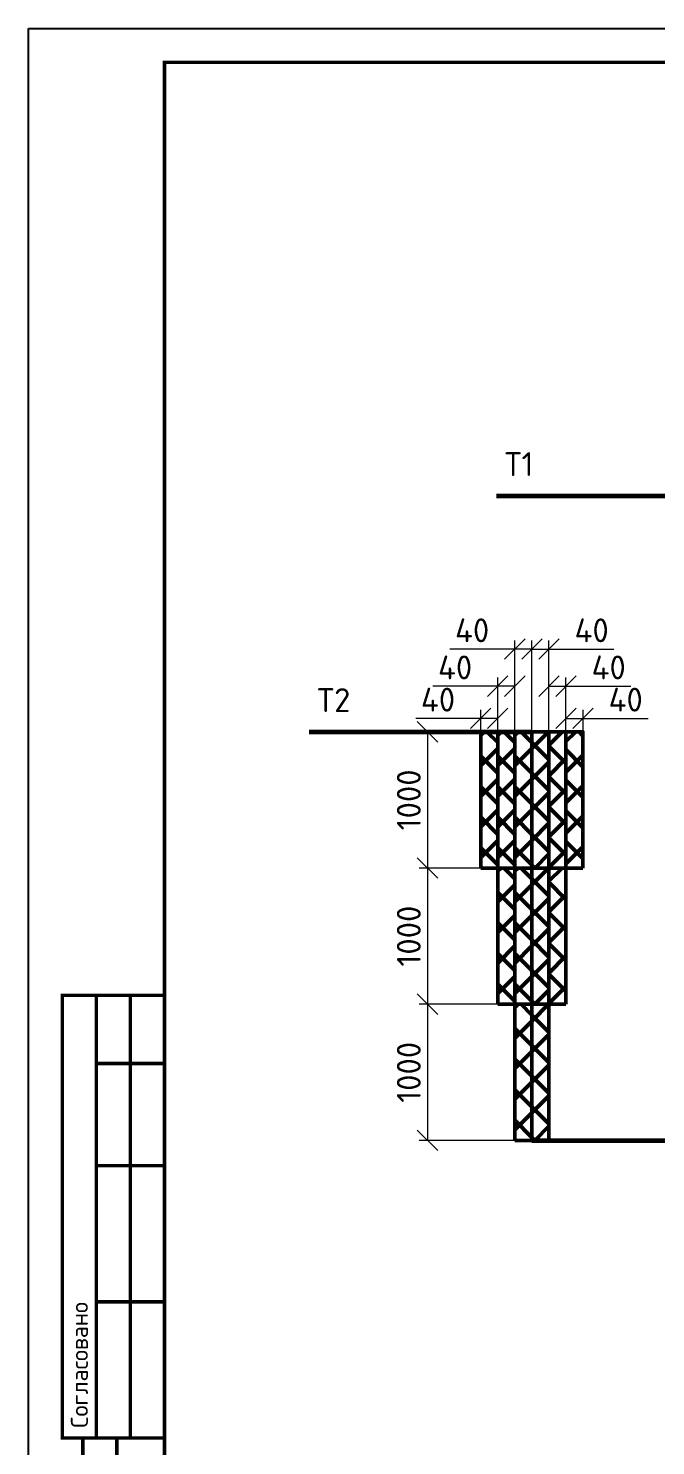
# Model space of a CAD drawing. Header units: millimetres. Extents: x 1990 to 8783, y 397 to 3825.
# Drawn here: x 5296 to 5388.2, y 1263.2 to 1471.4 of the extents above; entities that cross this region are included whole.
import ezdxf
from ezdxf.enums import TextEntityAlignment as Align

# ---------------------------------------------------------------- set-up
doc = ezdxf.new("R2010")
doc.units = ezdxf.units.MM
for name, color, linetype, lineweight in [('12  Размер', 7, 'Continuous', 20), ('линии', 250, 'Continuous', 50), ('Размерный', 4, 'Continuous', 30), ('Размеры на чертеже', 250, 'Continuous', 25)]:
    doc.layers.add(name, color=color, linetype=linetype, lineweight=lineweight)
doc.styles.add('-ISOCPEUR-', font='isocpeur.ttf')
doc.styles.add('GOST', font='gost.shx', dxfattribs={"oblique": 15})
doc.styles.get("Standard").update_dxf_attribs({"font": 'arial.ttf'})
doc.dimstyles.new('М 1 к 20', dxfattribs={"dimtxt": 3.5, "dimasz": 3, "dimexe": 1.25, "dimexo": 0, "dimgap": 1, "dimtad": 1, "dimdec": 0, "dimlfac": 20, "dimzin": 0, "dimdsep": 46, "dimtxsty": 'GOST', "dimblk": 'OBLIQUE', "dimcen": 5, "dimclrd": 256, "dimclre": 256, "dimclrt": 256, "dimazin": 2, "dimtfac": 1, "dimtdec": 0, "dimtmove": 0, "dimatfit": 3, "dimldrblk": 'NONE', "dimfxl": 1.25, "dimtolj": 1, "dimtzin": 0, "dimlwd": -1, "dimlwe": -1, "dimarcsym": 2})
pattern_1 = [(45, (-1847.4552, 7600.573), (-2.245064, 2.245064), []), (135, (-1847.4552, 7600.573), (-2.245064, -2.245064), [])]
pattern_2 = [(45, (-1849.9583, 7600.573), (-2.245064, 2.245064), []), (135, (-1849.9583, 7600.573), (-2.245064, -2.245064), [])]
pattern_3 = [(45, (-1852.4615, 7600.573), (-2.245064, 2.245064), []), (135, (-1852.4615, 7600.573), (-2.245064, -2.245064), [])]
pattern_4 = [(45, (-1847.4552, 7580.573), (-2.245064, 2.245064), []), (135, (-1847.4552, 7580.573), (-2.245064, -2.245064), [])]
pattern_5 = [(45, (-1849.9583, 7580.573), (-2.245064, 2.245064), []), (135, (-1849.9583, 7580.573), (-2.245064, -2.245064), [])]
pattern_6 = [(45, (-1847.4552, 7560.573), (-2.245064, 2.245064), []), (135, (-1847.4552, 7560.573), (-2.245064, -2.245064), [])]

# ---------------------------------------------------------------- blocks, each defined once
blk = doc.blocks.new('*U368')
blk.add_lwpolyline([(0, 0), (420, 0), (420, -297), (0, -297)], close=True)
at = {"const_width": 0.5}
blk.add_lwpolyline([(20, -5), (415, -5), (415, -292), (20, -292)], close=True, dxfattribs=at)
for points in [[(20, -207), (5, -207), (5, -142), (20, -142)], [(10, -142), (10, -207)], [(15, -142), (15, -207)], [(10, -152), (20, -152)], [(10, -167), (20, -167)], [(10, -187), (20, -187)], [(20, -292), (8, -292), (8, -207), (20, -207)], [(13, -207), (13, -292)]]:
    blk.add_lwpolyline(points, dxfattribs=at)
at = {"style": '-ISOCPEUR-'}
blk.add_text('Согласовано', height=2.5, rotation=90, dxfattribs=at).set_placement((7.5, -205.5), align=Align.MIDDLE_LEFT)
blk.add_attdef('РАЗРАБОТАЛ', text='', height=2.5).set_placement((250.5, -264.22), align=Align.MIDDLE_LEFT)
at = {"flags": 8}
for tag, height, p in [('ДАТА', 2.5, (290.07, -264.4)), ('ЛИСТ', 3, (386.39, -271.92)), ('ЛИСТОВ', 3, (403.89, -271.92))]:
    blk.add_attdef(tag, text='', height=height, dxfattribs=at).set_placement(p, align=Align.MIDDLE_CENTER)
blk.add_attdef('ПРОВЕРИЛ', (250.75, -270.73), '', height=2.5)
at = {"lineweight": 30, "flags": 104}
for tag, p in [('ТЕПЛОВЫЕ_СЕТИ', (330, -269.5)), ('ИМЯ_ЧЕРТЕЖА', (330, -284.5))]:
    blk.add_attdef(tag, text='', height=3, dxfattribs=at).set_placement(p, align=Align.MIDDLE_CENTER)
at = {"style": '-ISOCPEUR-', "flags": 8}
blk.add_attdef('ФОРМАТ', text='', height=3, dxfattribs=at).set_placement((380.97, -294.75), align=Align.MIDDLE_CENTER)
blk = doc.blocks.new('_Oblique')
at = {"color": 0, "linetype": 'ByBlock', "lineweight": -2}
blk.add_line((-0.5, -0.5), (0.5, 0.5), dxfattribs=at)
blk = doc.blocks.new('*D286')
at = {"layer": '12  Размер', "transparency": 16777216}
for p, q in [((5367.48, 1380.21), (5357.93, 1380.21)), ((5367.48, 1368.06), (5367.48, 1381.46)), ((5369.99, 1380.21), (5367.48, 1380.21)), ((5369.99, 1368.06), (5369.99, 1381.46))]:
    blk.add_line(p, q, dxfattribs=at)
at = {"layer": 'Defpoints', "color": 0, "linetype": 'ByBlock', "lineweight": 35, "transparency": 16777216}
for p in [(5367.48, 1380.21), (5367.48, 1368.06), (5369.99, 1368.06)]:
    blk.add_point(p, dxfattribs=at)
at = {"layer": '12  Размер', "linetype": 'ByBlock', "transparency": 16777216, "xscale": 3, "yscale": 3, "zscale": 3, "rotation": 180}
blk.add_blockref('_Oblique', (5367.48, 1380.21), dxfattribs=at)
at = {"layer": '12  Размер', "linetype": 'ByBlock', "transparency": 16777216, "xscale": 3, "yscale": 3, "zscale": 3}
blk.add_blockref('_Oblique', (5369.99, 1380.21), dxfattribs=at)
at = {"layer": '12  Размер', "linetype": 'ByBlock', "transparency": 16777216, "insert": (5361.21, 1382.96), "char_height": 3.5, "attachment_point": 5, "style": '-ISOCPEUR-'}
blk.add_mtext('\\A1;40', dxfattribs=at)
blk = doc.blocks.new('_None')
blk = doc.blocks.new('*D287')
at = {"layer": '12  Размер', "transparency": 16777216}
for p, q in [((5364.98, 1368.06), (5364.98, 1376.01)), ((5367.48, 1368.06), (5367.48, 1376.01)), ((5364.98, 1374.76), (5355.43, 1374.76)), ((5367.48, 1374.76), (5364.98, 1374.76))]:
    blk.add_line(p, q, dxfattribs=at)
at = {"layer": 'Defpoints', "color": 0, "linetype": 'ByBlock', "lineweight": 35, "transparency": 16777216}
for p in [(5364.98, 1374.76), (5364.98, 1368.06), (5367.48, 1368.06)]:
    blk.add_point(p, dxfattribs=at)
at = {"layer": '12  Размер', "linetype": 'ByBlock', "transparency": 16777216, "xscale": 3, "yscale": 3, "zscale": 3, "rotation": 180}
blk.add_blockref('_Oblique', (5364.98, 1374.76), dxfattribs=at)
at = {"layer": '12  Размер', "linetype": 'ByBlock', "transparency": 16777216, "xscale": 3, "yscale": 3, "zscale": 3}
blk.add_blockref('_Oblique', (5367.48, 1374.76), dxfattribs=at)
at = {"layer": '12  Размер', "linetype": 'ByBlock', "transparency": 16777216, "insert": (5358.71, 1377.51), "char_height": 3.5, "attachment_point": 5, "style": '-ISOCPEUR-'}
blk.add_mtext('\\A1;40', dxfattribs=at)
blk = doc.blocks.new('*D288')
at = {"layer": '12  Размер', "transparency": 16777216}
for p, q in [((5362.48, 1370.03), (5352.93, 1370.03)), ((5362.48, 1368.06), (5362.48, 1371.28)), ((5364.98, 1370.03), (5362.48, 1370.03)), ((5364.98, 1368.06), (5364.98, 1371.28))]:
    blk.add_line(p, q, dxfattribs=at)
at = {"layer": 'Defpoints', "color": 0, "linetype": 'ByBlock', "lineweight": 35, "transparency": 16777216}
for p in [(5362.48, 1370.03), (5362.48, 1368.06), (5364.98, 1368.06)]:
    blk.add_point(p, dxfattribs=at)
at = {"layer": '12  Размер', "linetype": 'ByBlock', "transparency": 16777216, "xscale": 3, "yscale": 3, "zscale": 3, "rotation": 180}
blk.add_blockref('_Oblique', (5362.48, 1370.03), dxfattribs=at)
at = {"layer": '12  Размер', "linetype": 'ByBlock', "transparency": 16777216, "xscale": 3, "yscale": 3, "zscale": 3}
blk.add_blockref('_Oblique', (5364.98, 1370.03), dxfattribs=at)
at = {"layer": '12  Размер', "linetype": 'ByBlock', "transparency": 16777216, "insert": (5356.2, 1372.78), "char_height": 3.5, "attachment_point": 5, "style": '-ISOCPEUR-'}
blk.add_mtext('\\A1;40', dxfattribs=at)
blk = doc.blocks.new('*D289')
at = {"layer": '12  Размер', "transparency": 16777216}
for p, q in [((5369.99, 1368.06), (5369.99, 1381.46)), ((5369.99, 1380.21), (5372.49, 1380.21)), ((5372.49, 1368.06), (5372.49, 1381.46)), ((5372.49, 1380.21), (5382.04, 1380.21))]:
    blk.add_line(p, q, dxfattribs=at)
at = {"layer": 'Defpoints', "color": 0, "linetype": 'ByBlock', "lineweight": 35, "transparency": 16777216}
for p in [(5372.49, 1380.21), (5369.99, 1368.06), (5372.49, 1368.06)]:
    blk.add_point(p, dxfattribs=at)
at = {"layer": '12  Размер', "linetype": 'ByBlock', "transparency": 16777216, "xscale": 3, "yscale": 3, "zscale": 3, "rotation": 180}
blk.add_blockref('_Oblique', (5369.99, 1380.21), dxfattribs=at)
at = {"layer": '12  Размер', "linetype": 'ByBlock', "transparency": 16777216, "xscale": 3, "yscale": 3, "zscale": 3}
blk.add_blockref('_Oblique', (5372.49, 1380.21), dxfattribs=at)
at = {"layer": '12  Размер', "linetype": 'ByBlock', "transparency": 16777216, "insert": (5378.77, 1382.96), "char_height": 3.5, "attachment_point": 5, "style": '-ISOCPEUR-'}
blk.add_mtext('\\A1;40', dxfattribs=at)
blk = doc.blocks.new('*D290')
at = {"layer": '12  Размер', "transparency": 16777216}
for p, q in [((5372.49, 1368.06), (5372.49, 1376.01)), ((5374.99, 1368.06), (5374.99, 1376.01)), ((5372.49, 1374.76), (5374.99, 1374.76)), ((5374.99, 1374.76), (5384.54, 1374.76))]:
    blk.add_line(p, q, dxfattribs=at)
at = {"layer": 'Defpoints', "color": 0, "linetype": 'ByBlock', "lineweight": 35, "transparency": 16777216}
for p in [(5374.99, 1374.76), (5372.49, 1368.06), (5374.99, 1368.06)]:
    blk.add_point(p, dxfattribs=at)
at = {"layer": '12  Размер', "linetype": 'ByBlock', "transparency": 16777216, "xscale": 3, "yscale": 3, "zscale": 3, "rotation": 180}
blk.add_blockref('_Oblique', (5372.49, 1374.76), dxfattribs=at)
at = {"layer": '12  Размер', "linetype": 'ByBlock', "transparency": 16777216, "xscale": 3, "yscale": 3, "zscale": 3}
blk.add_blockref('_Oblique', (5374.99, 1374.76), dxfattribs=at)
at = {"layer": '12  Размер', "linetype": 'ByBlock', "transparency": 16777216, "insert": (5381.27, 1377.51), "char_height": 3.5, "attachment_point": 5, "style": '-ISOCPEUR-'}
blk.add_mtext('\\A1;40', dxfattribs=at)
blk = doc.blocks.new('*D291')
at = {"layer": '12  Размер', "transparency": 16777216}
for p, q in [((5374.99, 1368.06), (5374.99, 1371.28)), ((5374.99, 1370.03), (5377.5, 1370.03)), ((5377.5, 1368.06), (5377.5, 1371.28)), ((5377.5, 1370.03), (5387.05, 1370.03))]:
    blk.add_line(p, q, dxfattribs=at)
at = {"layer": 'Defpoints', "color": 0, "linetype": 'ByBlock', "lineweight": 35, "transparency": 16777216}
for p in [(5377.5, 1370.03), (5374.99, 1368.06), (5377.5, 1368.06)]:
    blk.add_point(p, dxfattribs=at)
at = {"layer": '12  Размер', "linetype": 'ByBlock', "transparency": 16777216, "xscale": 3, "yscale": 3, "zscale": 3, "rotation": 180}
blk.add_blockref('_Oblique', (5374.99, 1370.03), dxfattribs=at)
at = {"layer": '12  Размер', "linetype": 'ByBlock', "transparency": 16777216, "xscale": 3, "yscale": 3, "zscale": 3}
blk.add_blockref('_Oblique', (5377.5, 1370.03), dxfattribs=at)
at = {"layer": '12  Размер', "linetype": 'ByBlock', "transparency": 16777216, "insert": (5383.77, 1372.78), "char_height": 3.5, "attachment_point": 5, "style": '-ISOCPEUR-'}
blk.add_mtext('\\A1;40', dxfattribs=at)
blk = doc.blocks.new('*D292')
at = {"layer": '12  Размер', "transparency": 16777216}
for p, q in [((5359.97, 1368.06), (5353.41, 1368.06)), ((5354.66, 1368.06), (5354.66, 1348.06)), ((5362.66, 1348.06), (5353.41, 1348.06))]:
    blk.add_line(p, q, dxfattribs=at)
at = {"layer": 'Defpoints', "color": 0, "linetype": 'ByBlock', "lineweight": 35, "transparency": 16777216}
for p in [(5359.97, 1368.06), (5354.66, 1348.06), (5362.66, 1348.06)]:
    blk.add_point(p, dxfattribs=at)
at = {"layer": '12  Размер', "linetype": 'ByBlock', "transparency": 16777216, "xscale": 3, "yscale": 3, "zscale": 3}
for p, rotation in [((5354.66, 1368.06), 90), ((5354.66, 1348.06), 270)]:
    blk.add_blockref('_Oblique', p, dxfattribs=dict(at, rotation=rotation))
at = {"layer": '12  Размер', "linetype": 'ByBlock', "transparency": 16777216, "insert": (5351.91, 1358.06), "char_height": 3.5, "attachment_point": 5, "rotation": 90, "style": '-ISOCPEUR-'}
blk.add_mtext('\\A1;1000', dxfattribs=at)
blk = doc.blocks.new('*D293')
at = {"layer": '12  Размер', "transparency": 16777216}
for p, q in [((5362.66, 1348.06), (5353.41, 1348.06)), ((5354.66, 1348.06), (5354.66, 1328.06)), ((5364.98, 1328.06), (5353.41, 1328.06))]:
    blk.add_line(p, q, dxfattribs=at)
at = {"layer": 'Defpoints', "color": 0, "linetype": 'ByBlock', "lineweight": 35, "transparency": 16777216}
for p in [(5362.66, 1348.06), (5354.66, 1328.06), (5364.98, 1328.06)]:
    blk.add_point(p, dxfattribs=at)
at = {"layer": '12  Размер', "linetype": 'ByBlock', "transparency": 16777216, "xscale": 3, "yscale": 3, "zscale": 3}
for p, rotation in [((5354.66, 1348.06), 90), ((5354.66, 1328.06), 270)]:
    blk.add_blockref('_Oblique', p, dxfattribs=dict(at, rotation=rotation))
at = {"layer": '12  Размер', "linetype": 'ByBlock', "transparency": 16777216, "insert": (5351.91, 1338.06), "char_height": 3.5, "attachment_point": 5, "rotation": 90, "style": '-ISOCPEUR-'}
blk.add_mtext('\\A1;1000', dxfattribs=at)
blk = doc.blocks.new('*D294')
at = {"layer": '12  Размер', "transparency": 16777216}
for p, q in [((5359.97, 1328.06), (5353.41, 1328.06)), ((5354.66, 1328.06), (5354.66, 1308.06)), ((5367.48, 1308.06), (5353.41, 1308.06))]:
    blk.add_line(p, q, dxfattribs=at)
at = {"layer": 'Defpoints', "color": 0, "linetype": 'ByBlock', "lineweight": 35, "transparency": 16777216}
for p in [(5359.97, 1328.06), (5354.66, 1308.06), (5367.48, 1308.06)]:
    blk.add_point(p, dxfattribs=at)
at = {"layer": '12  Размер', "linetype": 'ByBlock', "transparency": 16777216, "xscale": 3, "yscale": 3, "zscale": 3}
for p, rotation in [((5354.66, 1328.06), 90), ((5354.66, 1308.06), 270)]:
    blk.add_blockref('_Oblique', p, dxfattribs=dict(at, rotation=rotation))
at = {"layer": '12  Размер', "linetype": 'ByBlock', "transparency": 16777216, "insert": (5351.91, 1318.06), "char_height": 3.5, "attachment_point": 5, "rotation": 90, "style": '-ISOCPEUR-'}
blk.add_mtext('\\A1;1000', dxfattribs=at)

msp = doc.modelspace()

# ---------------------------------------------------------------- hatches: boundary and pattern name
at = {"layer": 'линии', "lineweight": 50, "true_color": 0x000000}
h = msp.add_hatch(dxfattribs=at)
h.set_pattern_fill('ANSI37', color=18)
h.set_pattern_definition(pattern_3)
h.paths.add_polyline_path([(5364.981, 1368.059), (5362.478, 1368.059), (5362.478, 1348.059), (5364.981, 1348.059)])
h = msp.add_hatch(dxfattribs=at)
h.set_pattern_fill('ANSI37', color=18)
h.set_pattern_definition(pattern_2)
h.paths.add_polyline_path([(5367.484, 1368.059), (5364.981, 1368.059), (5364.981, 1348.059), (5367.484, 1348.059)])
h = msp.add_hatch(dxfattribs=at)
h.set_pattern_fill('ANSI37', color=18)
h.set_pattern_definition(pattern_1)
h.paths.add_polyline_path([(5369.987, 1368.059), (5367.484, 1368.059), (5367.484, 1348.059), (5369.987, 1348.059)])
h = msp.add_hatch(dxfattribs=at)
h.set_pattern_fill('ANSI37', color=18)
h.set_pattern_definition(pattern_1)
h.paths.add_polyline_path([(5369.987, 1368.059), (5372.49, 1368.059), (5372.49, 1348.059), (5369.987, 1348.059)])
h = msp.add_hatch(dxfattribs=at)
h.set_pattern_fill('ANSI37', color=18)
h.set_pattern_definition(pattern_2)
h.paths.add_polyline_path([(5372.49, 1368.059), (5374.994, 1368.059), (5374.994, 1348.059), (5372.49, 1348.059)])
h = msp.add_hatch(dxfattribs=at)
h.set_pattern_fill('ANSI37', color=18)
h.set_pattern_definition(pattern_3)
h.paths.add_polyline_path([(5374.994, 1368.059), (5377.497, 1368.059), (5377.497, 1348.059), (5374.994, 1348.059)])
h = msp.add_hatch(dxfattribs=at)
h.set_pattern_fill('ANSI37', color=18)
h.set_pattern_definition(pattern_5)
h.paths.add_polyline_path([(5367.484, 1348.059), (5364.981, 1348.059), (5364.981, 1328.059), (5367.484, 1328.059)])
h = msp.add_hatch(dxfattribs=at)
h.set_pattern_fill('ANSI37', color=18)
h.set_pattern_definition(pattern_4)
h.paths.add_polyline_path([(5369.987, 1348.059), (5367.484, 1348.059), (5367.484, 1328.059), (5369.987, 1328.059)])
h = msp.add_hatch(dxfattribs=at)
h.set_pattern_fill('ANSI37', color=18)
h.set_pattern_definition(pattern_4)
h.paths.add_polyline_path([(5369.987, 1348.059), (5372.49, 1348.059), (5372.49, 1328.059), (5369.987, 1328.059)])
h = msp.add_hatch(dxfattribs=at)
h.set_pattern_fill('ANSI37', color=18)
h.set_pattern_definition(pattern_5)
h.paths.add_polyline_path([(5372.49, 1348.059), (5374.994, 1348.059), (5374.994, 1328.059), (5372.49, 1328.059)])
h = msp.add_hatch(dxfattribs=at)
h.set_pattern_fill('ANSI37', color=18)
h.set_pattern_definition(pattern_6)
h.paths.add_polyline_path([(5369.987, 1328.059), (5367.484, 1328.059), (5367.484, 1308.059), (5369.987, 1308.059)])
h = msp.add_hatch(dxfattribs=at)
h.set_pattern_fill('ANSI37', color=18)
h.set_pattern_definition(pattern_6)
h.paths.add_polyline_path([(5369.987, 1328.059), (5372.49, 1328.059), (5372.49, 1308.059), (5369.987, 1308.059)])

# ---------------------------------------------------------------- linework, layer by layer
at = {"lineweight": 60}
for p, q in [((5364.797, 1402.718), (5412.179, 1402.718)), ((5337.262, 1368.059), (5369.987, 1368.059)), ((5369.987, 1308.059), (5510.302, 1308.059))]:
    msp.add_line(p, q, dxfattribs=at)
at = {"layer": 'линии', "color": 18, "lineweight": 50, "true_color": 0x000000}
for points in [[(5362.478, 1348.059), (5364.981, 1348.059), (5364.981, 1368.059), (5362.478, 1368.059)], [(5364.981, 1348.059), (5367.484, 1348.059), (5367.484, 1368.059), (5364.981, 1368.059)], [(5367.484, 1348.059), (5369.987, 1348.059), (5369.987, 1368.059), (5367.484, 1368.059)], [(5372.49, 1348.059), (5369.987, 1348.059), (5369.987, 1368.059), (5372.49, 1368.059)], [(5374.994, 1348.059), (5372.49, 1348.059), (5372.49, 1368.059), (5374.994, 1368.059)], [(5377.497, 1348.059), (5374.994, 1348.059), (5374.994, 1368.059), (5377.497, 1368.059)], [(5364.981, 1328.059), (5367.484, 1328.059), (5367.484, 1348.059), (5364.981, 1348.059)], [(5367.484, 1328.059), (5369.987, 1328.059), (5369.987, 1348.059), (5367.484, 1348.059)], [(5372.49, 1328.059), (5369.987, 1328.059), (5369.987, 1348.059), (5372.49, 1348.059)], [(5374.994, 1328.059), (5372.49, 1328.059), (5372.49, 1348.059), (5374.994, 1348.059)], [(5367.484, 1308.059), (5369.987, 1308.059), (5369.987, 1328.059), (5367.484, 1328.059)], [(5372.49, 1308.059), (5369.987, 1308.059), (5369.987, 1328.059), (5372.49, 1328.059)]]:
    msp.add_lwpolyline(points, close=True, dxfattribs=at)

# ---------------------------------------------------------------- block references
at = {"layer": 'Размеры на чертеже', "lineweight": 90}
msp.add_blockref('*U368', (5296.022, 1471.353), dxfattribs=at)

# ---------------------------------------------------------------- texts
at = {"layer": 'Размерный', "color": 7, "style": '-ISOCPEUR-'}
for s, p in [('Т1', (5365.99, 1405.619)), ('Т2', (5338.455, 1370.96))]:
    msp.add_text(s, height=3.5, dxfattribs=at).set_placement(p)

# ---------------------------------------------------------------- dimensions: what is measured, and where the dimension line sits
at = {"layer": '12  Размер', "linetype": 'ByBlock'}
for base, p1, p2, picture, middle in [((5367.484, 1380.213), (5369.987, 1368.059), (5367.484, 1368.059), '*D286', (5361.209, 1382.963)), ((5364.981, 1374.761), (5367.484, 1368.059), (5364.981, 1368.059), '*D287', (5358.706, 1377.511)), ((5362.478, 1370.03), (5364.981, 1368.059), (5362.478, 1368.059), '*D288', (5356.203, 1372.78))]:
    dim = msp.add_linear_dim(base=base, p1=p1, p2=p2, text='40', dimstyle='М 1 к 20', override={"dimtxsty": '-ISOCPEUR-'}, dxfattribs=at)
    dim.commit()
    dim.dimension.update_dxf_attribs({"geometry": picture, "text_midpoint": middle})
for base, p1, p2, angle, text, picture, middle in [((5372.49, 1380.213), (5369.987, 1368.059), (5372.49, 1368.059), 180, '40', '*D289', (5378.765, 1382.963)), ((5374.994, 1374.761), (5372.49, 1368.059), (5374.994, 1368.059), 180, '40', '*D290', (5381.269, 1377.511)), ((5377.497, 1370.03), (5374.994, 1368.059), (5377.497, 1368.059), 180, '40', '*D291', (5383.772, 1372.78)), ((5354.656, 1348.059), (5359.975, 1368.059), (5362.656, 1348.059), 90, '1000', '*D292', (5351.906, 1358.059)), ((5354.656, 1328.059), (5362.656, 1348.059), (5364.981, 1328.059), 90, '1000', '*D293', (5351.906, 1338.059)), ((5354.656, 1308.059), (5359.975, 1328.059), (5367.484, 1308.059), 90, '1000', '*D294', (5351.906, 1318.059))]:
    dim = msp.add_linear_dim(base=base, p1=p1, p2=p2, angle=angle, text=text, dimstyle='М 1 к 20', override={"dimtxsty": '-ISOCPEUR-'}, dxfattribs=at)
    dim.commit()
    dim.dimension.update_dxf_attribs({"geometry": picture, "text_midpoint": middle})

doc.saveas('drawing.dxf')
